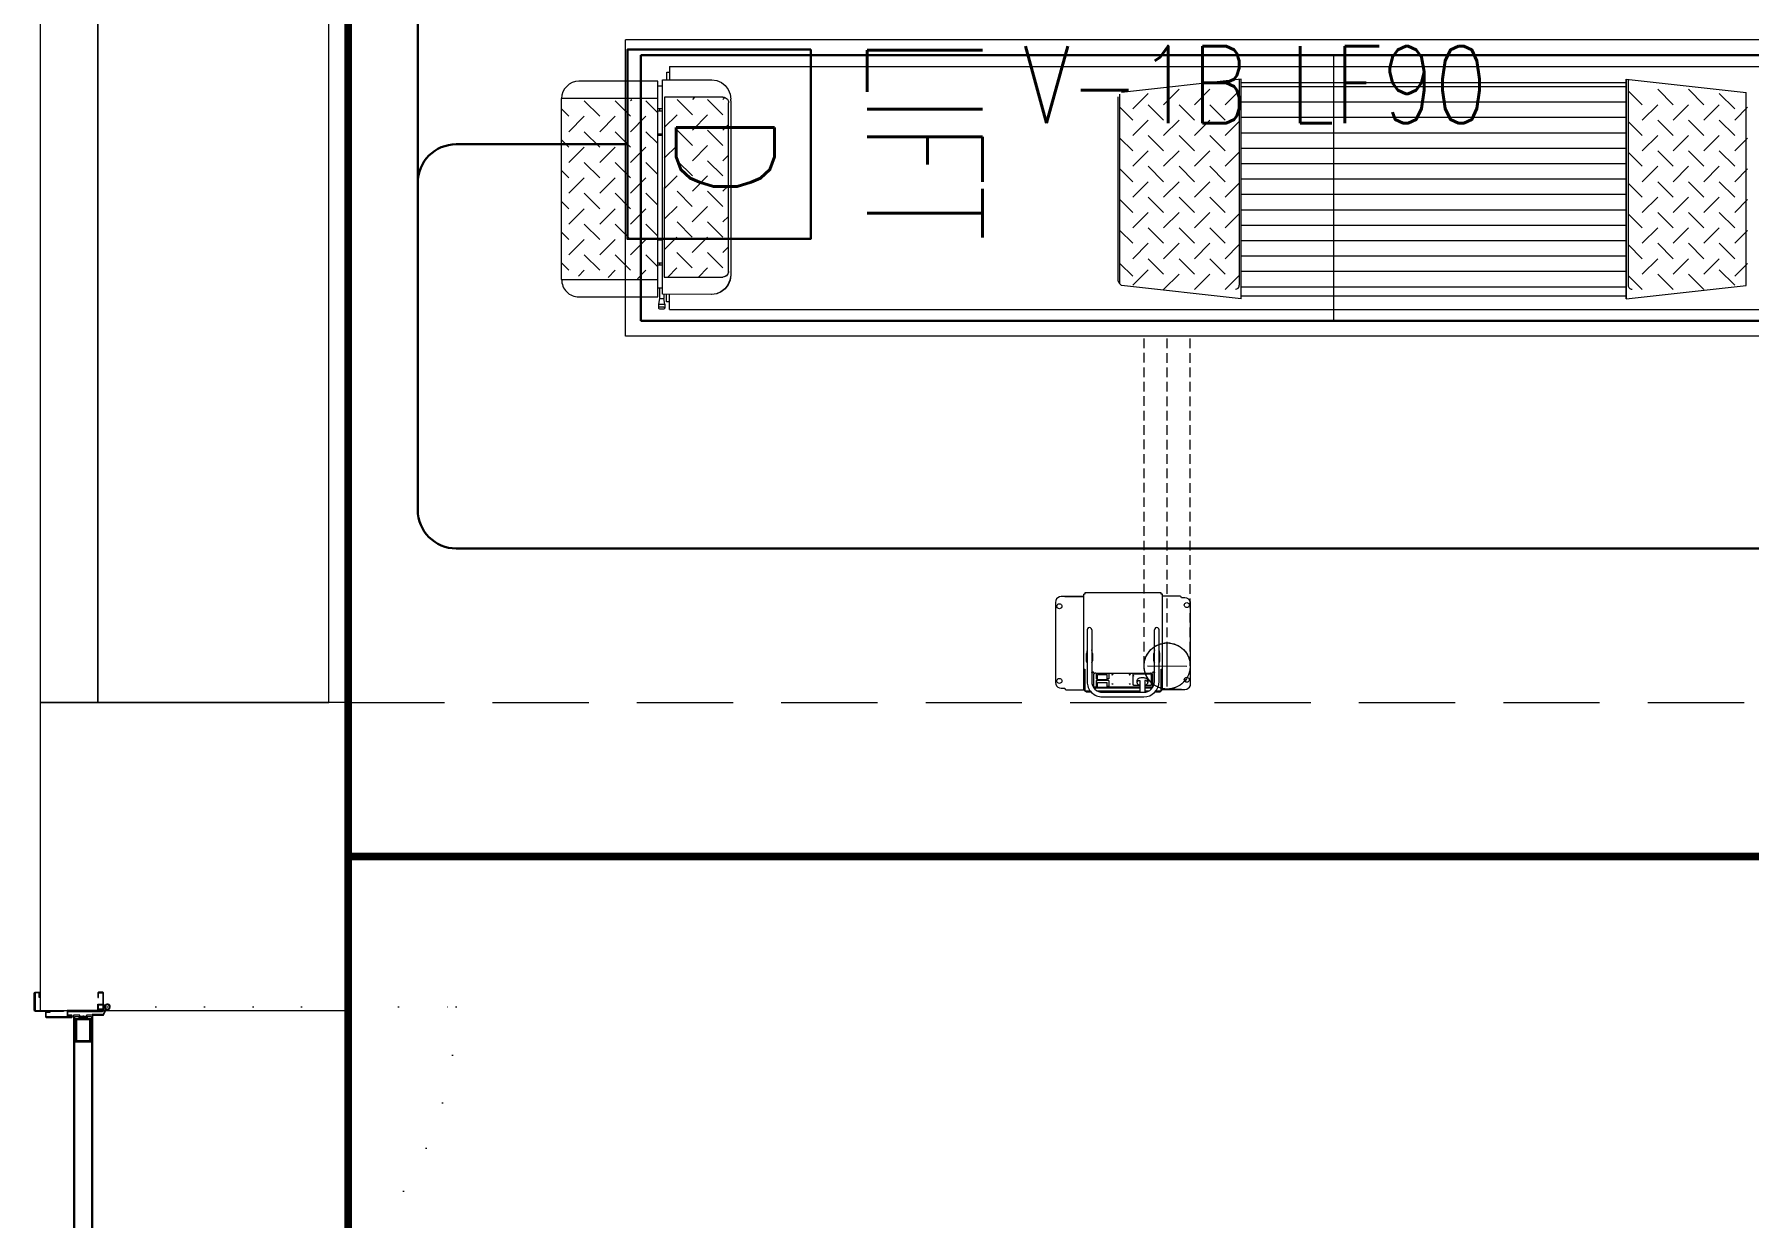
# Model space of a CAD drawing. Header units: metres. Extents: x -13621 to 152406, y -16073 to 22221.
# Drawn here: x 858.5 to 1303.7, y 1546.2 to 1853.5 of the extents above; entities that cross this region are included whole.
import ezdxf

# ---------------------------------------------------------------- set-up
doc = ezdxf.new("R2010")
doc.units = ezdxf.units.M
doc.header["$LTSCALE"] = 100
doc.header["$MEASUREMENT"] = 0
for name, pattern in [('ACAD_ISO03W100', [30, 12, -18]), ('DOT2', [0.125, 0, -0.125]), ('HIDDEN', [0.375, 0.25, -0.125])]:
    doc.linetypes.add(name, pattern=pattern)
doc.layers.get('0').update_dxf_attribs({"color": 9, "lineweight": 9})
for name, color, linetype, lineweight in [('00', 9, 'Continuous', 9), ('01', 9, 'Continuous', 9), ('05', 9, 'Continuous', 9), ('05S', 9, 'Continuous', 9), ('06B', 9, 'Continuous', 9), ('06C', 9, 'Continuous', 9), ('06D', 9, 'Continuous', 9), ('09', 9, 'Continuous', 9), ('10', 9, 'Continuous', 9), ('20', 9, 'DOT2', 9), ('32-ekipman', 9, 'Continuous', 9), ('Data  Tavan', 170, 'Continuous', 30), ('E-DATA LIFT PRIZI', 7, 'Continuous', 30), ('E-YAZI', 7, 'Continuous', 30)]:
    doc.layers.add(name, color=color, linetype=linetype, lineweight=lineweight)
doc.styles.add('E-YAZI', font='txttw.shx')

# ---------------------------------------------------------------- blocks, each defined once
blk = doc.blocks.new('E-DATA LIFT PRIZI')
at = {"layer": 'E-DATA LIFT PRIZI', "color": 2}
blk.add_line((0, 0), (0, 41.99), dxfattribs=at)
blk.add_lwpolyline([(-24.58, 89.56), (24.58, 89.56), (24.58, 41.99), (-24.58, 41.99)], close=True, dxfattribs=at)
at = {"layer": 'E-DATA LIFT PRIZI', "color": 2, "style": 'E-YAZI', "width": 0.7}
blk.add_text('LIFT', height=30, dxfattribs=at).set_placement((-28.02, 104.21))
at = {"layer": 'E-DATA LIFT PRIZI', "color": 2, "style": 'E-YAZI'}
blk.add_text('D', height=25.6, dxfattribs=at).set_placement((-8.79, 54.59))
blk = doc.blocks.new('p-kolon_80x80')
blk.add_lwpolyline([(-40, -40), (40, -40), (40, 40), (-40, 40)], close=True)
blk = doc.blocks.new('2.bod.sitatik')
at = {"layer": '01'}
blk.add_blockref('p-kolon_80x80', (900, -6990), dxfattribs=at)
blk = doc.blocks.new('p-işyeri')
at = {"color": 0, "const_width": 2}
blk.add_lwpolyline([(200, 0), (200, 700), (-200, 700), (-200, 0)], close=True, dxfattribs=at)
blk = doc.blocks.new('p-birim')
blk.add_lwpolyline([(0, 0), (1, 0), (1, 1), (0, 1)], close=True)
blk = doc.blocks.new('prf-scr2')
at = {"linetype": 'DOT2', "ltscale": 10}
blk.add_line((0, 0.19), (0, -1.06), dxfattribs=at)
for p, q in [((0.09, -0.24), (-0.09, -0.2)), ((-0.09, -0.24), (0.09, -0.28)), ((0.09, -0.32), (-0.09, -0.28)), ((-0.09, -0.32), (0.09, -0.36)), ((0.09, -0.4), (-0.09, -0.36)), ((-0.09, -0.4), (0.09, -0.44)), ((0.09, -0.48), (-0.09, -0.44)), ((-0.09, -0.48), (0.09, -0.52)), ((0.09, -0.56), (-0.09, -0.52)), ((-0.09, -0.56), (0.09, -0.6)), ((0.09, -0.64), (-0.09, -0.6)), ((-0.09, -0.64), (0.09, -0.68)), ((0.09, -0.72), (-0.09, -0.68)), ((-0.09, -0.72), (0.09, -0.76)), ((0.06, -0.84), (-0.08, -0.76)), ((-0.07, -0.8), (0.06, -0.84)), ((0.09, -0.17), (0, -0.15)), ((0, -0.18), (0.09, -0.2))]:
    blk.add_line(p, q)
blk.add_lwpolyline([(0.23, 0), (-0.23, 0), (-0.23, -0.01), (-0.12, -0.14), (0.12, -0.14), (0.23, -0.01), (0.23, 0)], close=True)
for points in [[(0.23, -0.01), (-0.23, -0.01)], [(-0.09, -0.14), (-0.09, -0.2), (-0.12, -0.22), (-0.12, -0.23), (-0.09, -0.24), (-0.09, -0.28), (-0.12, -0.3), (-0.12, -0.31), (-0.09, -0.32), (-0.09, -0.36), (-0.12, -0.38), (-0.12, -0.39), (-0.09, -0.4), (-0.09, -0.44), (-0.12, -0.46), (-0.12, -0.46), (-0.09, -0.48), (-0.09, -0.52), (-0.12, -0.54), (-0.12, -0.54), (-0.09, -0.56), (-0.09, -0.6), (-0.12, -0.62), (-0.12, -0.62), (-0.09, -0.64), (-0.09, -0.68), (-0.12, -0.69), (-0.12, -0.7), (-0.09, -0.72), (-0.09, -0.73), (-0.08, -0.76), (-0.1, -0.77), (-0.1, -0.78), (-0.07, -0.8), (-0.01, -0.94), (0, -0.95), (0.01, -0.94), (0.08, -0.76), (0.09, -0.76), (0.12, -0.74), (0.12, -0.73), (0.09, -0.72), (0.09, -0.68), (0.12, -0.66), (0.12, -0.66), (0.09, -0.64), (0.09, -0.6), (0.12, -0.58), (0.12, -0.58), (0.09, -0.56), (0.09, -0.52), (0.12, -0.5), (0.12, -0.5), (0.09, -0.48), (0.09, -0.44), (0.12, -0.43), (0.12, -0.42), (0.09, -0.4), (0.09, -0.36), (0.12, -0.35), (0.12, -0.34), (0.09, -0.32), (0.09, -0.28), (0.12, -0.27), (0.12, -0.26), (0.09, -0.24), (0.09, -0.2), (0.12, -0.19), (0.12, -0.18), (0.09, -0.17), (0.09, -0.14)]]:
    blk.add_lwpolyline(points)
blk = doc.blocks.new('gr-p-barel kilitli kapı kolu')
at = {"layer": '05S'}
h = blk.add_hatch(color=256, dxfattribs=at)
h.paths.add_polyline_path([(1.3, 0.8), (-1.3, 0.8), (-1.3, 0.7), (1.3, 0.7)])
h.paths.add_polyline_path([(2.75, 0.7), (-2.75, 0.7), (-2.75, 0), (2.75, 0)])
h.paths.add_polyline_path([(-11.7, 4.9), (-11.7, 6.7), (0.9, 6.7), (0.9, 0.8), (-0.9, 0.8), (-0.9, 4.9)])
at = {"flags": 128}
for points in [[(-0.9, 0.8), (-0.9, 4.9), (-11.7, 4.9), (-11.7, 6.7), (0.9, 6.7), (0.9, 0.8)], [(-0.8, 5), (0.8, 6.6)]]:
    blk.add_lwpolyline(points, dxfattribs=at)
blk.add_lwpolyline([(-2.75, 0), (-2.75, 0.7), (2.75, 0.7), (2.75, 0)])
blk.add_lwpolyline([(-1.3, 0.7), (1.3, 0.7), (1.3, 0.8), (-1.3, 0.8)], close=True)
blk = doc.blocks.new('p-de-02')
at = {"layer": '06C'}
blk.add_lwpolyline([(106.3, -16.61, 1), (106.3, -15.81), (104.3, -15.81), (104.3, -16.61), (106.41, -16.61)], format="xyb", dxfattribs=at)
blk.add_arc((106.3, -16.21), 0.5, 233.1301, 126.8699, dxfattribs=at)
at = {"layer": '09'}
for p, q in [((108.1, -16.71), (108.1, -16.55)), ((108.2, -16.71), (108.2, -16.55)), ((108.3, -16.55), (108.3, -16.71)), ((108.4, -16.71), (108.4, -16.55)), ((108.5, -16.55), (108.5, -16.71)), ((108.6, -16.71), (108.6, -16.55)), ((108.7, -16.55), (108.7, -16.71)), ((108.8, -16.55), (108.8, -16.71)), ((109.3, -21.85), (109.3, -21.7)), ((109.4, -21.7), (109.4, -21.85)), ((109.5, -21.85), (109.5, -21.7)), ((109.6, -21.7), (109.6, -21.85)), ((109.7, -21.85), (109.7, -21.7)), ((109.8, -21.7), (109.8, -21.85)), ((109.9, -21.85), (109.9, -21.7)), ((110, -21.85), (110, -21.7))]:
    blk.add_line(p, q, dxfattribs=at)
at = {"layer": '10'}
for points in [[(14.2, -6.8, -0.414214), (14.3, -6.7), (18.7, -6.7, -0.414214), (18.8, -6.8), (18.8, -14.1), (19, -14.1), (19, -6.8, 0.414214), (18.7, -6.5), (14.3, -6.5, 0.414214), (14, -6.8), (14, -7.7, 0.414214), (14.3, -8), (15.4, -8), (15.4, -7.8), (14.3, -7.8, -0.414214), (14.2, -7.7)], [(203.4, -6.8, 0.414214), (203.3, -6.7), (198.9, -6.7, 0.414214), (198.8, -6.8), (198.8, -14.1), (198.6, -14.1), (198.6, -6.8, -0.414214), (198.9, -6.5), (203.3, -6.5, -0.414214), (203.6, -6.8), (203.6, -7.7, -0.414214), (203.3, -8), (202.2, -8), (202.2, -7.8), (203.3, -7.8, 0.414214), (203.4, -7.7)], [(19, -9.7, -0.414214), (19.3, -9.4), (20.3, -9.4, -0.414214), (20.6, -9.7), (20.6, -16.1, -0.414214), (20.3, -16.4, -0.414214), (20, -16.1), (20, -15.2), (19, -15.2), (19, -24.2, -0.414214), (18.7, -24.5), (14.3, -24.5, -0.414214), (14, -24.2), (14, -23.3, -0.414214), (14.3, -23), (15.4, -23), (15.4, -23.2), (14.3, -23.2, 0.414214), (14.2, -23.3), (14.2, -24.2, 0.414214), (14.3, -24.3), (18.7, -24.3, 0.414214), (18.8, -24.2), (18.8, -15), (20.2, -15), (20.2, -16.1, 0.414214), (20.3, -16.2, 0.414214), (20.4, -16.1), (20.4, -9.7, 0.414214), (20.3, -9.6), (19.3, -9.6, 0.414214), (19.2, -9.7), (19.2, -10.6), (19, -10.6)], [(198.6, -9.7, 0.414214), (198.3, -9.4), (197.3, -9.4, 0.414214), (197, -9.7), (197, -16.1, 0.414214), (197.3, -16.4, 0.414214), (197.6, -16.1), (197.6, -15.2), (198.6, -15.2), (198.6, -24.2, 0.414214), (198.9, -24.5), (203.3, -24.5, 0.414214), (203.6, -24.2), (203.6, -23.3, 0.414214), (203.3, -23), (202.2, -23), (202.2, -23.2), (203.3, -23.2, -0.414214), (203.4, -23.3), (203.4, -24.2, -0.414214), (203.3, -24.3), (198.9, -24.3, -0.414214), (198.8, -24.2), (198.8, -15), (197.4, -15), (197.4, -16.1, -0.414214), (197.3, -16.2, -0.414214), (197.2, -16.1), (197.2, -9.7, -0.414214), (197.3, -9.6), (198.3, -9.6, -0.414214), (198.4, -9.7), (198.4, -10.6), (198.6, -10.6)], [(18.42, -25.01), (19.8, -24.37), (19.8, -21.5), (20, -21.5), (20, -24.5), (18.53, -25.18, -14.796002)], [(199.18, -25.01), (197.8, -24.37), (197.8, -21.5), (197.6, -21.5), (197.6, -24.5), (199.07, -25.18, 14.796002)]]:
    blk.add_lwpolyline(points, format="xyb", close=True, dxfattribs=at)
for points in [[(108.2, -20.05), (108.2, -18.05), (108.5, -18.05), (108.5, -17.01), (20.3, -17.01), (20.3, -18.05), (20.6, -18.05), (20.6, -20.05), (20.3, -20.05), (20.3, -18.35), (20, -18.35), (20, -16.71), (108.8, -16.71), (108.8, -18.35), (108.5, -18.35), (108.5, -20.05)], [(109.9, -20.05), (109.9, -18.05), (109.6, -18.05), (109.6, -17.01), (197.3, -17.01), (197.3, -18.05), (197, -18.05), (197, -20.05), (197.3, -20.05), (197.3, -18.35), (197.6, -18.35), (197.6, -16.71), (109.3, -16.71), (109.3, -18.35), (109.6, -18.35), (109.6, -20.05)], [(108.2, -18.05), (108.2, -20.05), (108.8, -20.05), (108.8, -21.7), (20, -21.7), (20, -20.05), (20.6, -20.05), (20.6, -18.05), (20.9, -18.05), (20.9, -20.35), (20.3, -20.35), (20.3, -21.4), (108.5, -21.4), (108.5, -20.35), (107.9, -20.35), (107.9, -18.05), (108.2, -18.05)], [(109.9, -18.05), (109.9, -20.05), (109.3, -20.05), (109.3, -21.7), (197.6, -21.7), (197.6, -20.05), (197, -20.05), (197, -18.05), (196.7, -18.05), (196.7, -20.35), (197.3, -20.35), (197.3, -21.4), (109.6, -21.4), (109.6, -20.35), (110.2, -20.35), (110.2, -18.05), (109.9, -18.05)]]:
    blk.add_lwpolyline(points, dxfattribs=at)
for points in [[(20.9, -17.2), (26.9, -17.2), (26.9, -21.2), (20.9, -21.2)], [(21.2, -17.5), (26.6, -17.5), (26.6, -20.9), (21.2, -20.9)], [(107.9, -17.2), (101.9, -17.2), (101.9, -21.2), (107.9, -21.2)], [(107.6, -17.5), (102.2, -17.5), (102.2, -20.9), (107.6, -20.9)], [(110, -16.05), (108.1, -16.05), (108.1, -16.55), (110.6, -16.55), (110.6, -16.55), (110.6, -16.05)], [(110.2, -17.2), (116.2, -17.2), (116.2, -21.2), (110.2, -21.2)], [(110.5, -17.5), (115.9, -17.5), (115.9, -20.9), (110.5, -20.9)], [(196.7, -17.2), (192.7, -17.2), (192.7, -21.2), (196.7, -21.2)], [(196.4, -17.5), (193, -17.5), (193, -20.9), (196.4, -20.9)], [(108.1, -22.35), (110, -22.35), (110, -21.85), (108.1, -21.85), (107.5, -21.85), (107.5, -22.35)]]:
    blk.add_lwpolyline(points, close=True, dxfattribs=at)
for centre in [(17.85, -25.5), (199.75, -25.5)]:
    blk.add_circle(centre, 0.55, dxfattribs=at)
at = {"layer": '20'}
for p, q in [((17.85, -25.5), (17.85, -116.03)), ((199.75, -25.5), (199.75, -116.03))]:
    blk.add_line(p, q, dxfattribs=at)
at = {"layer": '20', "linetype": 'HIDDEN'}
for points in [[(18.6, -24.3), (18.6, -23), (17.1, -23), (17.1, -24.3)], [(18.4, -24.99), (18.4, -23.2), (17.3, -23.2), (17.3, -24.99)], [(199, -24.3), (199, -23), (200.5, -23), (200.5, -24.3)], [(199.2, -24.99), (199.2, -23.2), (200.3, -23.2), (200.3, -24.99)]]:
    blk.add_lwpolyline(points, dxfattribs=at)
at = {"layer": '20'}
for centre, start, end in [((17.85, -25.5), 270, 2.4057), ((199.75, -25.5), 177.5943, 270)]:
    blk.add_arc(centre, 90.53, start, end, dxfattribs=at)
at = {"layer": '06B', "xscale": -1}
blk.add_blockref('gr-p-barel kilitli kapı kolu', (117.3, -16.69), dxfattribs=at)
at = {"layer": '06B', "rotation": 180}
blk.add_blockref('gr-p-barel kilitli kapı kolu', (117.3, -21.71), dxfattribs=at)
at = {"layer": '10', "xscale": -1, "rotation": 90}
for p in [(20.3, -19.2), (109.6, -19.2)]:
    blk.add_blockref('prf-scr2', p, dxfattribs=at)
at = {"layer": '10', "rotation": 270}
for p in [(108.5, -19.2), (197.3, -19.2)]:
    blk.add_blockref('prf-scr2', p, dxfattribs=at)
blk = doc.blocks.new('A$C0BA12839')
for p, q in [((108.37, 556.16), (108.37, 531.27)), ((108.37, 556.16), (155.37, 556.16)), ((110.78, 554.26), (112.68, 556.16)), ((118.78, 550.26), (114.78, 554.26)), ((118.78, 554.26), (120.68, 556.16)), ((126.78, 550.26), (122.78, 554.26)), ((126.78, 554.26), (128.68, 556.16)), ((134.78, 550.26), (130.78, 554.26)), ((136.68, 556.16), (134.78, 554.26)), ((142.78, 550.26), (138.78, 554.26)), ((142.78, 554.26), (144.68, 556.16)), ((150.78, 550.26), (146.78, 554.26)), ((150.78, 554.26), (152.68, 556.16)), ((155.37, 531.27), (155.37, 556.16)), ((103.87, 551.66), (103.87, 531.16)), ((110.78, 550.26), (109.26, 551.78)), ((110.78, 546.26), (114.78, 550.26)), ((118.78, 546.26), (122.78, 550.26)), ((126.78, 546.26), (130.78, 550.26)), ((138.78, 550.26), (134.78, 546.26)), ((142.78, 546.26), (146.78, 550.26)), ((150.78, 546.26), (154.78, 550.26)), ((159.87, 531.27), (159.87, 551.66)), ((110.78, 542.26), (108.93, 544.11)), ((118.78, 542.26), (114.78, 546.26)), ((126.78, 542.26), (122.78, 546.26)), ((134.78, 542.26), (130.78, 546.26)), ((142.78, 542.26), (138.78, 546.26)), ((150.78, 542.26), (146.78, 546.26)), ((110.78, 538.26), (114.78, 542.26)), ((118.78, 538.26), (122.78, 542.26)), ((126.78, 538.26), (130.78, 542.26)), ((138.78, 542.26), (134.78, 538.26)), ((142.78, 538.26), (146.78, 542.26)), ((150.78, 538.26), (154.78, 542.26)), ((110.78, 534.26), (108.59, 536.45)), ((118.78, 534.26), (114.78, 538.26)), ((126.78, 534.26), (122.78, 538.26)), ((134.78, 534.26), (130.78, 538.26)), ((142.78, 534.26), (138.78, 538.26)), ((150.78, 534.26), (146.78, 538.26)), ((155.08, 537.96), (154.78, 538.26)), ((100.78, 530.78), (100.78, 529.59)), ((101.98, 530.98), (100.98, 530.98)), ((101.18, 529.59), (101.18, 530.78)), ((101.98, 530.98), (101.97, 529.39)), ((103.47, 530.78), (101.98, 530.98)), ((106.14, 530.78), (103.47, 530.78)), ((103.47, 530.78), (103.47, 529.58)), ((103.87, 531.16), (159.87, 531.16)), ((104.54, 517.22), (104.55, 529.95)), ((104.55, 529.95), (160.22, 529.93)), ((106.14, 529.95), (106.14, 531.16)), ((111.68, 531.16), (114.78, 534.26)), ((112.1, 529.95), (112.1, 531.16)), ((112.7, 530.78), (112.1, 530.78)), ((112.7, 531.16), (112.7, 529.95)), ((118.67, 531.16), (118.67, 529.95)), ((118.96, 530.77), (118.67, 530.77)), ((118.96, 529.95), (118.96, 531.16)), ((119.68, 531.16), (122.78, 534.26)), ((127.68, 531.16), (130.78, 534.26)), ((138.78, 534.26), (135.68, 531.16)), ((143.68, 531.16), (146.78, 534.26)), ((145.81, 529.93), (145.81, 531.16)), ((146.11, 530.76), (145.81, 530.76)), ((146.11, 529.93), (146.11, 531.16)), ((151.68, 531.16), (154.78, 534.26)), ((152.07, 529.93), (152.07, 531.16)), ((152.67, 530.76), (152.07, 530.76)), ((152.67, 529.93), (152.67, 531.16)), ((158.63, 529.93), (158.63, 531.05)), ((159.87, 531.16), (159.87, 531.25)), ((160.22, 529.93), (160.22, 517.11)), ((100.6, 528.1), (100.6, 28.07)), ((100.6, 528.1), (104.55, 528.1)), ((101.97, 529.39), (100.98, 529.39)), ((101.97, 529.39), (103.47, 529.58)), ((102.56, 528.1), (102.56, 528.89)), ((102.56, 528.89), (104.55, 528.89)), ((104.55, 529.58), (103.47, 529.58)), ((109.02, 529.5), (109.01, 514.33)), ((155.75, 529.48), (109.02, 529.5)), ((111.41, 526.2), (109.02, 528.6)), ((111.41, 522.22), (115.39, 526.2)), ((119.37, 526.2), (116.07, 529.5)), ((119.37, 522.22), (123.34, 526.19)), ((127.32, 526.19), (124.02, 529.5)), ((127.32, 522.22), (131.3, 526.19)), ((135.27, 526.19), (131.97, 529.49)), ((139.25, 526.19), (135.27, 522.21)), ((143.23, 526.18), (139.93, 529.49)), ((143.23, 522.21), (147.21, 526.18)), ((151.18, 526.18), (147.88, 529.49)), ((151.18, 522.2), (155.16, 526.18)), ((155.74, 514.26), (155.75, 529.48)), ((160.22, 528.86), (162.21, 528.86)), ((160.22, 528.07), (163.73, 528.07)), ((162.21, 528.86), (162.21, 528.07)), ((163.73, 528.1), (163.73, 28.1)), ((119.36, 518.24), (115.39, 522.22)), ((127.32, 518.24), (123.34, 522.22)), ((135.27, 518.24), (131.3, 522.21)), ((143.22, 518.23), (139.25, 522.21)), ((151.18, 518.23), (147.2, 522.21)), ((155.74, 521.61), (155.16, 522.2)), ((104.71, 515.96), (104.54, 517.22)), ((111.41, 518.25), (109.02, 520.64)), ((111.41, 514.27), (115.39, 518.24)), ((119.36, 514.27), (123.34, 518.24)), ((127.32, 514.26), (131.29, 518.24)), ((139.25, 518.23), (135.27, 514.26)), ((143.22, 514.25), (147.2, 518.23)), ((151.18, 514.25), (155.16, 518.23)), ((109.05, 514), (109.01, 514.33)), ((154.75, 512.2), (109.51, 512.24)), ((110.5, 512.82), (154.25, 512.79)), ((116.84, 512.81), (115.39, 514.27)), ((124.79, 512.81), (123.34, 514.26)), ((132.75, 512.8), (131.29, 514.26)), ((140.7, 512.8), (139.25, 514.26)), ((148.65, 512.8), (147.2, 514.25)), ((154.75, 512.2), (155.24, 512.22)), ((155.64, 513.76), (155.15, 514.25)), ((156.53, 512.38), (155.24, 512.22)), ((24.55, 427.89), (3.75, 427.9)), ((1.8, 425.05), (1.8, 420.46)), ((2.25, 426.4), (2.25, 425.57)), ((2.25, 425.57), (2.25, 425.49)), ((3.54, 426.68), (3.5, 426.9)), ((4.76, 427.11), (4.8, 426.9)), ((22.94, 426.68), (22.9, 426.89)), ((24.16, 427.1), (24.2, 426.89)), ((26.05, 426.39), (25.97, 426.88)), ((26.02, 420.57), (26.05, 425.53)), ((26.05, 425.72), (26.05, 426.39)), ((26.05, 425.53), (26.05, 425.72)), ((26.05, 425.5), (26.2, 425.5)), ((26.05, 425.48), (26.05, 420.56)), ((26.2, 425.5), (26.2, 420.55)), ((1.3, 419.6), (1.3, 418.63)), ((7.16, 420.25), (1.6, 420.25)), ((1.6, 420.25), (1.6, 418.89)), ((1.9, 420.55), (26.7, 420.55)), ((1.9, 420.55), (1.9, 420.35)), ((1.9, 420.35), (7.16, 420.35)), ((25.8, 420.6), (2.3, 420.6)), ((17.4, 419.7), (4, 419.7)), ((7.16, 420.55), (7.16, 420.25)), ((11.3, 419.9), (9.4, 419.9)), ((11.3, 419.7), (11.3, 419.9)), ((12.2, 419.7), (11.3, 419.89)), ((26.7, 420.25), (26.7, 420.55)), ((27, 420.25), (26.7, 420.25)), ((27, 400.45), (27, 420.25)), ((0, 415.7), (0, 405)), ((1.2, 415.7), (1.2, 405)), ((1.3, 416.4), (1.3, 406)), ((1.6, 417.13), (1.6, 406)), ((2.29, 406), (2.29, 417.45)), ((2.46, 406), (2.46, 417.45)), ((2.46, 416.9), (2.46, 414.5)), ((2.46, 414.49), (2.46, 414.5)), ((2.51, 416.95), (3.75, 416.95)), ((2.51, 414.45), (3.75, 414.45)), ((2.54, 416.95), (2.54, 417.6)), ((2.54, 406), (2.54, 414.45)), ((2.56, 417.95), (5.88, 417.95)), ((2.72, 417.95), (2.64, 417.92)), ((2.66, 416.95), (2.66, 417.34)), ((2.66, 414.06), (2.66, 414.45)), ((4.24, 417.35), (2.67, 417.35)), ((3.78, 416.9), (3.78, 414.5)), ((17.4, 418.5), (4, 418.5)), ((4.24, 414.05), (4.24, 417.35)), ((4.49, 416.9), (4.49, 414.5)), ((4.49, 414.49), (4.49, 414.5)), ((4.54, 416.95), (5.78, 416.95)), ((4.54, 414.45), (5.78, 414.45)), ((6.15, 417.35), (4.69, 417.35)), ((4.69, 416.95), (4.69, 417.34)), ((4.69, 414.06), (4.69, 414.45)), ((5.8, 416.9), (5.8, 414.5)), ((6.15, 417.45), (6.15, 403.25)), ((6.39, 418.31), (6.39, 418.39)), ((11.3, 418.3), (9.4, 418.3)), ((11.3, 418.3), (11.3, 418.5)), ((11.3, 418.3), (12.2, 418.5)), ((4.24, 414.05), (2.67, 414.05)), ((6.15, 414.05), (4.69, 414.05)), ((4.13, 406), (1.2, 406)), ((3.01, 407.65), (3.01, 406.09)), ((3.11, 407.75), (6.02, 407.75)), ((4.22, 406.75), (3.72, 406.75)), ((6.02, 407.75), (6.02, 402.95)), ((4.13, 404.7), (1.23, 404.7)), ((1.3, 404.7), (1.3, 404.3)), ((1.3, 402.06), (1.3, 401.1)), ((1.6, 404.7), (1.6, 403.56)), ((1.6, 401.8), (1.6, 400.45)), ((2.29, 403.25), (2.29, 404.7)), ((2.46, 403.25), (2.46, 404.7)), ((2.54, 403.1), (2.54, 404.7)), ((5.88, 402.75), (2.56, 402.75)), ((3.01, 404.6), (3.01, 403.04)), ((3.11, 402.95), (6.02, 402.95)), ((4.22, 403.95), (3.72, 403.95)), ((4, 402.2), (17.4, 402.2)), ((4, 401), (17.39, 401)), ((6.39, 402.31), (6.39, 402.39)), ((6.42, 402.56), (6.45, 402.59)), ((9.4, 402.4), (11.3, 402.4)), ((9.4, 400.8), (11.3, 400.8)), ((11.3, 402.4), (11.3, 402.2)), ((12.2, 402.2), (11.3, 402.39)), ((11.3, 401), (11.3, 400.8)), ((11.3, 400.8), (12.2, 401)), ((1.6, 400.45), (7.16, 400.45)), ((1.8, 395.2), (1.8, 400.23)), ((1.9, 400.35), (7.16, 400.35)), ((1.9, 400.15), (1.9, 400.35)), ((1.9, 400.15), (26.7, 400.15)), ((1.95, 395.21), (1.95, 400.15)), ((1.98, 400.15), (1.95, 395.17)), ((2.3, 400.1), (25.8, 400.1)), ((7.16, 400.45), (7.16, 400.15)), ((26.2, 395.64), (26.2, 400.15)), ((26.7, 400.15), (26.7, 400.45)), ((26.7, 400.45), (27, 400.45)), ((1.95, 395.2), (1.8, 395.2)), ((1.95, 395.17), (1.95, 394.97)), ((1.95, 394.97), (1.95, 394.3)), ((1.95, 394.3), (2.03, 393.81)), ((3.45, 392.8), (24.25, 392.8)), ((3.84, 393.59), (3.8, 393.8)), ((5.06, 394.02), (5.1, 393.8)), ((23.24, 393.58), (23.2, 393.8)), ((24.46, 394.01), (24.5, 393.8)), ((25.75, 395.12), (25.75, 395.21)), ((25.75, 394.3), (25.75, 395.12))]:
    blk.add_line(p, q)
at = {"ltscale": 2}
for p, q in [((103.38, 379.66), (106.81, 410.8)), ((107.26, 411.16), (156.5, 411.16)), ((107.92, 411.66), (155.84, 411.66)), ((112.58, 411.16), (109.24, 407.81)), ((121.13, 411.16), (117.79, 407.81)), ((129.13, 411.16), (125.79, 407.81)), ((137.13, 411.16), (133.79, 407.81)), ((145.13, 411.16), (141.79, 407.81)), ((153.13, 411.16), (149.79, 407.81)), ((160.38, 379.66), (156.95, 410.8)), ((110.9, 403.81), (106.9, 407.81)), ((117.79, 403.81), (113.79, 407.81)), ((125.79, 403.81), (121.79, 407.81)), ((133.79, 403.81), (129.79, 407.81)), ((141.79, 403.81), (137.79, 407.81)), ((149.79, 403.81), (145.79, 407.81)), ((156.67, 403.81), (152.67, 407.81)), ((113.79, 403.81), (109.79, 399.81)), ((121.79, 403.81), (117.79, 399.81)), ((129.79, 403.81), (125.79, 399.81)), ((137.79, 403.81), (133.79, 399.81)), ((145.79, 403.81), (141.79, 399.81)), ((153.79, 403.81), (149.79, 399.81)), ((109.79, 395.81), (105.79, 399.81)), ((117.79, 395.81), (113.79, 399.81)), ((125.79, 395.81), (121.79, 399.81)), ((133.79, 395.81), (129.79, 399.81)), ((141.79, 395.81), (137.79, 399.81)), ((149.79, 395.81), (145.79, 399.81)), ((157.79, 395.81), (153.79, 399.81)), ((109.79, 387.81), (105.79, 391.81)), ((113.79, 395.81), (109.79, 391.81)), ((117.79, 387.81), (113.79, 391.81)), ((121.79, 395.81), (117.79, 391.81)), ((125.79, 387.81), (121.79, 391.81)), ((129.79, 395.81), (125.79, 391.81)), ((133.79, 387.81), (129.79, 391.81)), ((137.79, 395.81), (133.79, 391.81)), ((141.79, 387.81), (137.79, 391.81)), ((145.79, 395.81), (141.79, 391.81)), ((149.79, 387.81), (145.79, 391.81)), ((153.79, 395.81), (149.79, 391.81)), ((157.79, 387.81), (153.79, 391.81)), ((113.79, 387.81), (109.79, 383.81)), ((121.79, 387.81), (117.79, 383.81)), ((129.79, 387.81), (125.79, 383.81)), ((137.79, 387.81), (133.79, 383.81)), ((145.79, 387.81), (141.79, 383.81)), ((153.79, 387.81), (149.79, 383.81)), ((109.44, 380.16), (105.79, 383.81)), ((117.44, 380.16), (113.79, 383.81)), ((125.44, 380.16), (121.79, 383.81)), ((133.44, 380.16), (129.79, 383.81)), ((141.44, 380.16), (137.79, 383.81)), ((149.44, 380.16), (145.79, 383.81)), ((157.33, 380.27), (153.79, 383.81)), ((103.38, 379.66), (160.38, 379.66)), ((104.18, 379.66), (104.18, 279.67)), ((106.43, 279.67), (106.43, 379.66)), ((160.32, 380.16), (106.88, 380.16)), ((110.43, 279.67), (110.43, 379.66)), ((114.43, 279.67), (114.43, 379.66)), ((118.43, 279.67), (118.43, 379.66)), ((122.43, 279.67), (122.43, 379.66)), ((126.43, 279.67), (126.43, 379.66)), ((130.43, 279.67), (130.43, 379.66)), ((134.43, 279.67), (134.43, 379.66)), ((138.43, 279.67), (138.43, 379.66)), ((142.43, 279.67), (142.43, 379.66)), ((146.43, 279.67), (146.43, 379.66)), ((150.43, 279.67), (150.43, 379.66)), ((154.43, 279.67), (154.43, 379.66)), ((158.43, 279.67), (158.43, 379.66)), ((159.58, 379.66), (159.58, 279.67)), ((103.38, 279.67), (160.38, 279.67)), ((160.38, 279.67), (103.38, 279.67)), ((103.38, 279.67), (106.81, 248.53)), ((109.44, 279.17), (105.79, 275.52)), ((160.32, 279.17), (106.88, 279.17)), ((117.44, 279.17), (113.79, 275.52)), ((125.44, 279.17), (121.79, 275.52)), ((133.44, 279.17), (129.79, 275.52)), ((141.44, 279.17), (137.79, 275.52)), ((149.44, 279.17), (145.79, 275.52)), ((157.33, 279.06), (153.79, 275.52)), ((160.38, 279.67), (156.95, 248.53)), ((113.79, 271.52), (109.79, 275.52)), ((121.79, 271.52), (117.79, 275.52)), ((129.79, 271.52), (125.79, 275.52)), ((137.79, 271.52), (133.79, 275.52)), ((145.79, 271.52), (141.79, 275.52)), ((153.79, 271.52), (149.79, 275.52)), ((109.79, 271.52), (105.79, 267.52)), ((113.79, 263.52), (109.79, 267.52)), ((117.79, 271.52), (113.79, 267.52)), ((121.79, 263.52), (117.79, 267.52)), ((125.79, 271.52), (121.79, 267.52)), ((129.79, 263.52), (125.79, 267.52)), ((133.79, 271.52), (129.79, 267.52)), ((137.79, 263.52), (133.79, 267.52)), ((141.79, 271.52), (137.79, 267.52)), ((145.79, 263.52), (141.79, 267.52)), ((149.79, 271.52), (145.79, 267.52)), ((153.79, 263.52), (149.79, 267.52)), ((157.79, 271.52), (153.79, 267.52)), ((109.79, 263.52), (105.79, 259.52)), ((117.79, 263.52), (113.79, 259.52)), ((125.79, 263.52), (121.79, 259.52)), ((133.79, 263.52), (129.79, 259.52)), ((141.79, 263.52), (137.79, 259.52)), ((149.79, 263.52), (145.79, 259.52)), ((157.79, 263.52), (153.79, 259.52)), ((113.79, 255.52), (109.79, 259.52)), ((121.79, 255.52), (117.79, 259.52)), ((129.79, 255.52), (125.79, 259.52)), ((137.79, 255.52), (133.79, 259.52)), ((145.79, 255.52), (141.79, 259.52)), ((153.79, 255.52), (149.79, 259.52)), ((110.9, 255.52), (106.9, 251.52)), ((117.79, 255.52), (113.79, 251.52)), ((125.79, 255.52), (121.79, 251.52)), ((133.79, 255.52), (129.79, 251.52)), ((141.79, 255.52), (137.79, 251.52)), ((149.79, 255.52), (145.79, 251.52)), ((156.67, 255.52), (152.67, 251.52)), ((112.58, 248.17), (109.24, 251.52)), ((121.13, 248.17), (117.79, 251.52)), ((129.13, 248.17), (125.79, 251.52)), ((137.13, 248.17), (133.79, 251.52)), ((145.13, 248.17), (141.79, 251.52)), ((153.13, 248.17), (149.79, 251.52))]:
    blk.add_line(p, q, dxfattribs=at)
for points in [[(109.51, 512.24), (108.22, 512.41), (107.02, 512.9), (106, 513.68), (105.21, 514.69), (104.71, 515.87), (104.54, 517.14)], [(160.22, 517.11), (160.05, 515.84), (159.55, 514.66), (158.76, 513.65), (157.73, 512.87), (156.53, 512.38)], [(109.51, 512.24), (108.22, 512.49), (107.02, 512.98), (106, 513.76), (105.21, 514.78), (104.71, 515.96)], [(110.5, 512.82), (110.17, 512.85), (109.86, 512.96), (109.57, 513.14), (109.34, 513.37), (109.16, 513.65), (109.05, 513.96), (109.01, 514.29)], [(110.5, 512.86), (110.17, 512.9), (109.86, 513), (109.57, 513.18), (109.34, 513.41), (109.16, 513.69), (109.05, 514)], [(155.74, 514.26), (155.7, 513.94), (155.59, 513.63), (155.42, 513.35), (155.18, 513.11), (154.9, 512.94), (154.58, 512.83), (154.25, 512.79)], [(3.75, 427.9), (3.29, 427.82), (2.87, 427.61), (2.54, 427.28), (2.32, 426.86), (2.25, 426.4)], [(3.5, 426.9), (3.53, 427.1), (3.62, 427.28), (3.77, 427.42), (3.95, 427.51), (4.15, 427.55), (4.35, 427.51), (4.53, 427.42), (4.68, 427.28), (4.76, 427.11)], [(22.9, 426.89), (22.93, 427.09), (23.02, 427.27), (23.17, 427.42), (23.35, 427.51), (23.55, 427.54), (23.75, 427.51), (23.93, 427.42), (24.08, 427.27), (24.16, 427.1)], [(25.97, 426.88), (25.76, 427.27), (25.43, 427.6), (25.01, 427.82), (24.55, 427.89)], [(2.25, 425.49), (2.11, 425.46), (1.99, 425.4), (1.89, 425.31), (1.82, 425.18), (1.8, 425.05)], [(4.8, 426.9), (4.77, 426.69), (4.68, 426.51), (4.53, 426.37), (4.35, 426.28), (4.15, 426.25), (3.95, 426.28), (3.77, 426.37), (3.62, 426.51), (3.54, 426.68)], [(24.2, 426.89), (24.17, 426.69), (24.08, 426.51), (23.93, 426.36), (23.75, 426.27), (23.55, 426.24), (23.35, 426.27), (23.17, 426.36), (23.02, 426.51), (22.94, 426.68)], [(2.56, 417.95), (2.47, 417.92), (2.4, 417.85), (2.34, 417.74), (2.3, 417.6), (2.29, 417.45)], [(2.64, 417.92), (2.57, 417.85), (2.51, 417.74), (2.47, 417.6), (2.46, 417.45)], [(2.51, 416.95), (2.5, 416.94), (2.49, 416.94), (2.48, 416.93), (2.47, 416.92), (2.46, 416.9), (2.46, 416.9)], [(2.51, 414.45), (2.5, 414.45), (2.49, 414.45), (2.48, 414.46), (2.47, 414.47), (2.46, 414.49)], [(2.54, 417.6), (2.56, 417.75), (2.59, 417.87)], [(2.67, 417.35), (2.66, 417.35), (2.66, 417.34), (2.66, 417.34), (2.66, 417.34)], [(2.66, 417.34), (2.66, 417.33), (2.66, 417.33)], [(2.66, 414.06), (2.66, 414.06), (2.66, 414.07)], [(3.78, 416.9), (3.78, 416.91), (3.77, 416.93), (3.77, 416.94), (3.76, 416.94), (3.75, 416.95)], [(3.75, 414.45), (3.76, 414.45), (3.77, 414.46), (3.77, 414.47), (3.78, 414.48), (3.78, 414.5)], [(4.01, 417.35), (4, 417.35), (4, 417.34), (3.99, 417.34), (3.98, 417.33), (3.98, 417.33)], [(4.01, 414.05), (4, 414.05), (4, 414.05), (3.99, 414.05), (3.98, 414.06), (3.98, 414.07)], [(4.54, 416.95), (4.53, 416.94), (4.51, 416.94), (4.5, 416.93), (4.49, 416.92), (4.49, 416.9), (4.49, 416.9)], [(4.54, 414.45), (4.53, 414.45), (4.51, 414.45), (4.5, 414.46), (4.49, 414.47), (4.49, 414.49)], [(4.69, 417.35), (4.69, 417.35), (4.69, 417.34), (4.69, 417.34), (4.69, 417.34)], [(4.69, 417.34), (4.69, 417.33), (4.69, 417.33)], [(4.69, 414.06), (4.69, 414.06), (4.69, 414.07)], [(5.8, 416.9), (5.8, 416.91), (5.8, 416.93), (5.79, 416.94), (5.79, 416.94), (5.78, 416.95)], [(5.78, 414.45), (5.79, 414.45), (5.79, 414.46), (5.8, 414.47), (5.8, 414.48), (5.8, 414.5)], [(6.15, 417.45), (6.14, 417.6), (6.1, 417.74), (6.04, 417.85), (5.96, 417.92), (5.88, 417.95)], [(6.04, 417.35), (6.03, 417.35), (6.02, 417.34), (6.02, 417.34), (6.01, 417.33), (6.01, 417.33)], [(6.04, 414.05), (6.03, 414.05), (6.02, 414.05), (6.02, 414.05), (6.01, 414.06), (6.01, 414.07)], [(6.2, 418.35), (6.21, 418.46), (6.23, 418.5)], [(6.36, 418.05), (6.3, 418.07), (6.25, 418.13), (6.21, 418.23), (6.2, 418.35)], [(6.52, 418.35), (6.51, 418.23), (6.48, 418.13), (6.42, 418.07), (6.36, 418.05)], [(6.37, 418.35), (6.38, 418.46), (6.4, 418.5)], [(6.45, 418.1), (6.42, 418.13), (6.38, 418.23), (6.37, 418.35)], [(6.39, 418.39), (6.4, 418.46), (6.41, 418.5)], [(6.46, 418.11), (6.45, 418.11), (6.42, 418.17), (6.4, 418.23), (6.39, 418.31)], [(6.5, 418.5), (6.51, 418.46), (6.52, 418.35)], [(2.67, 414.05), (2.66, 414.05), (2.66, 414.05), (2.66, 414.05), (2.66, 414.06)], [(3.28, 413.1), (3.28, 413.14), (3.3, 413.18), (3.31, 413.21), (3.34, 413.22), (3.35, 413.23)], [(3.35, 412.97), (3.34, 412.97), (3.31, 412.98), (3.3, 413.01), (3.28, 413.05), (3.28, 413.1)], [(3.35, 413.23), (3.36, 413.22), (3.38, 413.21), (3.4, 413.18), (3.41, 413.14), (3.42, 413.1)], [(3.42, 413.1), (3.41, 413.05), (3.4, 413.01), (3.38, 412.98), (3.36, 412.97), (3.35, 412.97)], [(4.69, 414.05), (4.69, 414.05), (4.69, 414.05), (4.69, 414.05), (4.69, 414.06)], [(5.69, 413.1), (5.7, 413.14), (5.71, 413.18), (5.73, 413.21), (5.75, 413.22), (5.76, 413.23)], [(5.76, 412.97), (5.75, 412.97), (5.73, 412.98), (5.71, 413.01), (5.7, 413.05), (5.69, 413.1)], [(5.76, 413.23), (5.77, 413.22), (5.8, 413.21), (5.82, 413.18), (5.83, 413.14), (5.83, 413.1)], [(5.83, 413.1), (5.83, 413.05), (5.82, 413.01), (5.8, 412.98), (5.77, 412.97), (5.76, 412.97)], [(3.17, 406.3), (3.12, 406.22), (3.08, 406.16), (3.02, 406.1), (2.97, 406.06), (2.91, 406.02), (2.85, 406), (2.8, 406)], [(3.01, 407.65), (3.02, 407.68), (3.03, 407.71), (3.05, 407.73), (3.07, 407.74), (3.11, 407.75)], [(3.04, 407.55), (3.02, 407.6), (3.01, 407.64), (3.01, 407.65)], [(3.72, 406.75), (3.61, 406.73), (3.51, 406.69), (3.42, 406.63), (3.32, 406.54), (3.24, 406.43), (3.17, 406.3)], [(3.28, 408.6), (3.28, 408.64), (3.3, 408.68), (3.31, 408.71), (3.34, 408.72), (3.35, 408.73)], [(3.35, 408.47), (3.34, 408.47), (3.31, 408.48), (3.3, 408.51), (3.28, 408.55), (3.28, 408.6)], [(3.35, 408.73), (3.36, 408.72), (3.38, 408.71), (3.4, 408.68), (3.41, 408.64), (3.42, 408.6)], [(3.42, 408.6), (3.41, 408.55), (3.4, 408.51), (3.38, 408.48), (3.36, 408.47), (3.35, 408.47)], [(4.27, 406.3), (4.19, 406.43), (4.11, 406.54), (4.02, 406.63), (3.92, 406.69), (3.82, 406.73), (3.72, 406.75)], [(4.27, 406.3), (4.29, 406.22), (4.3, 406.16), (4.29, 406.1), (4.26, 406.06), (4.23, 406.02), (4.18, 406), (4.13, 406)], [(4.46, 406.68), (4.34, 406.73), (4.22, 406.75)], [(4.96, 405.13), (4.97, 405.35), (4.96, 405.57), (4.94, 405.78), (4.89, 405.98), (4.83, 406.17), (4.75, 406.34), (4.66, 406.48), (4.56, 406.59), (4.46, 406.68)], [(5.4, 407.55), (5.44, 407.6), (5.48, 407.64), (5.52, 407.68), (5.56, 407.71), (5.6, 407.73), (5.64, 407.74), (5.68, 407.75)], [(5.69, 408.6), (5.7, 408.64), (5.71, 408.68), (5.73, 408.71), (5.75, 408.72), (5.76, 408.73)], [(5.76, 408.47), (5.75, 408.47), (5.73, 408.48), (5.71, 408.51), (5.7, 408.55), (5.69, 408.6)], [(5.76, 408.73), (5.77, 408.72), (5.8, 408.71), (5.82, 408.68), (5.83, 408.64), (5.83, 408.6)], [(5.83, 408.6), (5.83, 408.55), (5.82, 408.51), (5.8, 408.48), (5.77, 408.47), (5.76, 408.47)], [(2.29, 403.25), (2.3, 403.09), (2.34, 402.95), (2.4, 402.84), (2.47, 402.77), (2.56, 402.75)], [(2.46, 403.25), (2.47, 403.09), (2.51, 402.95), (2.57, 402.84)], [(2.59, 402.82), (2.56, 402.94), (2.54, 403.1)], [(2.57, 402.84), (2.64, 402.77), (2.72, 402.75)], [(3.17, 404.4), (3.12, 404.47), (3.08, 404.53), (3.02, 404.59), (2.97, 404.64), (2.91, 404.67), (2.85, 404.69), (2.8, 404.7)], [(3.04, 403.15), (3.02, 403.09), (3.01, 403.05), (3.01, 403.04)], [(3.01, 403.04), (3.02, 403.01), (3.03, 402.98), (3.05, 402.96), (3.07, 402.95), (3.11, 402.95)], [(3.17, 404.4), (3.24, 404.26), (3.32, 404.15), (3.42, 404.06), (3.51, 404), (3.61, 403.96), (3.72, 403.95)], [(3.72, 403.95), (3.82, 403.96), (3.92, 404), (4.02, 404.06), (4.11, 404.15), (4.19, 404.26), (4.27, 404.4)], [(4.27, 404.4), (4.29, 404.47), (4.3, 404.53), (4.29, 404.59), (4.26, 404.64), (4.23, 404.67), (4.18, 404.69), (4.13, 404.7)], [(4.22, 403.95), (4.34, 403.96), (4.46, 404.01), (4.56, 404.1), (4.66, 404.21), (4.75, 404.36), (4.83, 404.52), (4.89, 404.71), (4.94, 404.91), (4.96, 405.13)], [(5.4, 403.15), (5.44, 403.09), (5.48, 403.05), (5.52, 403.01), (5.56, 402.98), (5.6, 402.96), (5.64, 402.95), (5.68, 402.95)], [(5.88, 402.75), (5.96, 402.77), (6.04, 402.84), (6.1, 402.95), (6.14, 403.09), (6.15, 403.25)], [(6.2, 402.35), (6.21, 402.46), (6.25, 402.56), (6.3, 402.62), (6.36, 402.65)], [(6.23, 402.2), (6.21, 402.23), (6.2, 402.35)], [(6.36, 402.65), (6.42, 402.62), (6.48, 402.56), (6.51, 402.46), (6.52, 402.35)], [(6.37, 402.35), (6.38, 402.46), (6.42, 402.56)], [(6.4, 402.2), (6.38, 402.23), (6.37, 402.35)], [(6.39, 402.39), (6.4, 402.46), (6.42, 402.53), (6.45, 402.58), (6.46, 402.58)], [(6.41, 402.2), (6.4, 402.23), (6.39, 402.31)], [(6.52, 402.35), (6.51, 402.23), (6.5, 402.2)], [(2.03, 393.81), (2.24, 393.42), (2.57, 393.09), (2.99, 392.88), (3.45, 392.8)], [(3.8, 393.8), (3.83, 394), (3.92, 394.18), (4.07, 394.33), (4.25, 394.42), (4.45, 394.45), (4.65, 394.42), (4.83, 394.33), (4.97, 394.18), (5.06, 394.02)], [(5.1, 393.8), (5.07, 393.6), (4.97, 393.42), (4.83, 393.28), (4.65, 393.18), (4.45, 393.15), (4.25, 393.18), (4.07, 393.28), (3.92, 393.42), (3.84, 393.59)], [(23.2, 393.8), (23.23, 394), (23.32, 394.18), (23.47, 394.32), (23.65, 394.41), (23.85, 394.45), (24.05, 394.41), (24.23, 394.32), (24.37, 394.18), (24.46, 394.01)], [(24.5, 393.8), (24.47, 393.6), (24.37, 393.41), (24.23, 393.27), (24.05, 393.18), (23.85, 393.15), (23.65, 393.18), (23.47, 393.27), (23.32, 393.41), (23.24, 393.58)], [(24.25, 392.8), (24.71, 392.87), (25.13, 393.08), (25.46, 393.41), (25.68, 393.83), (25.75, 394.3)], [(25.75, 395.21), (25.89, 395.23), (26.01, 395.29), (26.11, 395.39), (26.18, 395.51), (26.2, 395.64)], [(106.81, 248.53), (156.95, 248.53)]]:
    blk.add_lwpolyline(points)
for centre, radius, start, end in [((108.37, 551.66), 4.5, 90, 180), ((155.37, 551.66), 4.5, 0, 90), ((100.98, 530.78), 0.199, 0, 179.9716), ((100.98, 529.59), 0.199, 179.9716, 0), ((4, 415.7), 4, 90, 180), ((2.3, 419.6), 1, 113.7864, 180), ((2.3, 419.6), 1, 90, 107.3759), ((9.4, 419.1), 0.8, 90, 131.4517), ((17.4, 419.1), 0.6, 270, 90), ((25.8, 419.6), 1, 72.6241, 90), ((4, 415.7), 2.8, 90, 180), ((9.4, 419.1), 0.8, 228.5483, 270), ((4, 405), 4, 180, 270), ((4, 405), 2.8, 180, 270), ((2.3, 401.1), 1, 180, 246.2136), ((9.4, 401.6), 0.8, 90, 131.4517), ((9.4, 401.6), 0.8, 228.6203, 270), ((17.4, 401.6), 0.6, 270, 90), ((2.3, 401.1), 1, 252.6241, 270), ((25.8, 401.1), 1, 270, 287.3759)]:
    blk.add_arc(centre, radius, start, end)
for centre, radius, start, end in [((126.64, 386.39), 31.45, 126.5329, 129.0891), ((106.88, 381.16), 1, 180, 270), ((106.88, 278.17), 1, 90, 180)]:
    blk.add_arc(centre, radius, start, end, dxfattribs=at)
blk = doc.blocks.new('p-lift_')
at = {"linetype": 'ByBlock', "lineweight": 0}
for p, q in [((-1406.7, 909.4), (-1407.4, 807.4)), ((-1356.1, 856), (-1458.1, 856.7)), ((-1840, -40), (-1840, -730))]:
    blk.add_line(p, q, dxfattribs=at)
at = {"lineweight": 0}
for p, q in [((-5230, 0), (0, 0)), ((0, 0), (0, -770)), ((-4400, -770), (0, -770))]:
    blk.add_line(p, q, dxfattribs=at)
at = {"lineweight": 30}
for p, q in [((-5190, -40), (-40, -40)), ((-40, -40), (-40, -730)), ((-4440, -730), (-40, -730))]:
    blk.add_line(p, q, dxfattribs=at)
at = {"linetype": 'HIDDEN', "lineweight": 0}
for points in [[(-1467.1, 856.3), (-1467.1, 0)], [(-1407.1, 856.3), (-1407.1, 0)], [(-1347.1, 855.9), (-1347.1, 0)]]:
    blk.add_lwpolyline(points, dxfattribs=at)
at = {"linetype": 'ByBlock', "lineweight": 0}
blk.add_circle((-1407.1, 856.3), 60, dxfattribs=at)
at = {"linetype": 'ACAD_ISO03W100', "lineweight": 0}
blk.add_circle((-1407.1, 856.3), 60, dxfattribs=at)
at = {"xscale": 10, "yscale": 10, "zscale": 10, "rotation": 270}
blk.add_blockref('A$C0BA12839', (-5396, 936.6), dxfattribs=at)
blk = doc.blocks.new('2.bod.Mimari')
at = {"layer": '00'}
blk.add_lwpolyline([(875, -6230), (860, -6230), (860, -6950), (875, -6950)], close=True, dxfattribs=at)
at = {"layer": '20', "linetype": 'HIDDEN'}
blk.add_lwpolyline([(940, -6950), (1560, -6950), (1560, -6230), (940, -6230)], close=True, dxfattribs=at)
at = {"layer": '05', "xscale": 60, "yscale": 500}
blk.add_blockref('p-birim', (875, -6950), dxfattribs=at)
at = {"layer": '06D', "color": 89, "linetype": 'HIDDEN', "true_color": 0x2e4d23, "rotation": 90}
for p in [(1640, -6790), (1640, -7190)]:
    blk.add_blockref('p-işyeri', p, dxfattribs=at)
at = {"layer": '10', "xscale": -1, "rotation": 90}
blk.add_blockref('p-de-02', (852, -7011.2), dxfattribs=at)
at = {"layer": '32-ekipman', "xscale": 0.1, "yscale": 0.1, "zscale": 0.1, "rotation": 180}
blk.add_blockref('p-lift_', (1012, -6854.88), dxfattribs=at)

msp = doc.modelspace()

# ---------------------------------------------------------------- linework, layer by layer
at = {"layer": 'Data  Tavan'}
for p, q in [((958.07, 1808.45), (958.07, 1877.74)), ((970.56, 1824.96), (968.07, 1824.96)), ((958.07, 1814.96), (958.07, 1730.01)), ((1649.49, 1720.01), (968.07, 1720.01))]:
    msp.add_line(p, q, dxfattribs=at)
for centre, start, end in [((968.07, 1814.96), 90, 180), ((968.07, 1730.01), 180, 270)]:
    msp.add_arc(centre, 10, start, end, dxfattribs=at)

# ---------------------------------------------------------------- block references
for name in ['2.bod.sitatik', '2.bod.Mimari']:
    msp.add_blockref(name, (0, 8630))
at = {"layer": 'E-DATA LIFT PRIZI', "color": 1, "rotation": 270}
msp.add_blockref('E-DATA LIFT PRIZI', (970.56, 1824.96), dxfattribs=at)

# ---------------------------------------------------------------- texts
at = {"layer": 'E-YAZI', "color": 6, "style": 'E-YAZI', "width": 0.8}
msp.add_text('V-1B LF90', height=20, dxfattribs=at).set_placement((1115.21, 1830.48))

doc.saveas('drawing.dxf')
